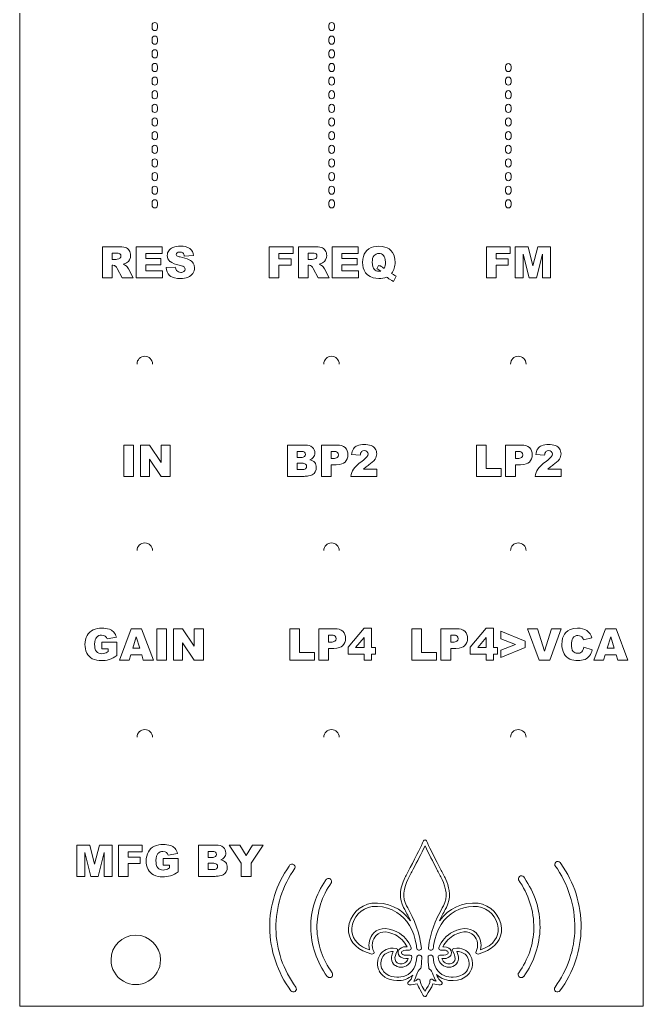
# Model space of a CAD drawing. Header units: inches. Extents: x 85 to 125, y -208 to -80.
# Drawn here: x 84.8 to 125.1, y -208.3 to -144.5 of the extents above; entities that cross this region are included whole.
import ezdxf

# ---------------------------------------------------------------- set-up
doc = ezdxf.new("R2010")
doc.units = ezdxf.units.IN
doc.header["$MEASUREMENT"] = 0

msp = doc.modelspace()

# ---------------------------------------------------------------- linework, layer by layer
at = {"color": 7, "linetype": 'Continuous', "lineweight": 15}
for p, q in [((84.806, -79.826), (84.806, -208.329)), ((125.107, -208.329), (125.107, -79.826)), ((93.356, -144.873), (93.356, -145.049)), ((93.709, -145.049), (93.709, -144.873)), ((104.792, -144.873), (104.792, -145.049)), ((105.145, -145.049), (105.145, -144.873)), ((93.356, -145.755), (93.356, -145.932)), ((93.709, -145.932), (93.709, -145.755)), ((104.792, -145.755), (104.792, -145.932)), ((105.145, -145.932), (105.145, -145.755)), ((93.356, -146.637), (93.356, -146.814)), ((93.709, -146.814), (93.709, -146.637)), ((104.792, -146.637), (104.792, -146.814)), ((105.145, -146.814), (105.145, -146.637)), ((93.356, -147.52), (93.356, -147.696)), ((93.709, -147.696), (93.709, -147.52)), ((104.792, -147.52), (104.792, -147.696)), ((105.145, -147.696), (105.145, -147.52)), ((116.208, -147.535), (116.208, -147.696)), ((116.561, -147.696), (116.561, -147.535)), ((93.356, -148.402), (93.356, -148.578)), ((93.709, -148.578), (93.709, -148.402)), ((104.792, -148.402), (104.792, -148.578)), ((105.145, -148.578), (105.145, -148.402)), ((116.208, -148.402), (116.208, -148.578)), ((116.561, -148.578), (116.561, -148.402)), ((93.356, -149.284), (93.356, -149.461)), ((93.709, -149.461), (93.709, -149.284)), ((104.792, -149.284), (104.792, -149.461)), ((105.145, -149.461), (105.145, -149.284)), ((116.208, -149.284), (116.208, -149.461)), ((116.561, -149.461), (116.561, -149.284)), ((93.356, -150.166), (93.356, -150.343)), ((93.709, -150.343), (93.709, -150.166)), ((104.792, -150.166), (104.792, -150.343)), ((105.145, -150.343), (105.145, -150.166)), ((116.208, -150.166), (116.208, -150.343)), ((116.561, -150.343), (116.561, -150.166)), ((93.356, -151.048), (93.356, -151.225)), ((93.709, -151.225), (93.709, -151.048)), ((104.792, -151.048), (104.792, -151.225)), ((105.145, -151.225), (105.145, -151.048)), ((116.208, -151.048), (116.208, -151.225)), ((116.561, -151.225), (116.561, -151.048)), ((93.356, -151.931), (93.356, -152.107)), ((93.709, -152.107), (93.709, -151.931)), ((104.792, -151.931), (104.792, -152.107)), ((105.145, -152.107), (105.145, -151.931)), ((116.208, -151.931), (116.208, -152.107)), ((116.561, -152.107), (116.561, -151.931)), ((93.356, -152.813), (93.356, -152.989)), ((93.709, -152.989), (93.709, -152.813)), ((104.792, -152.813), (104.792, -152.989)), ((105.145, -152.989), (105.145, -152.813)), ((116.208, -152.813), (116.208, -152.989)), ((116.561, -152.989), (116.561, -152.813)), ((93.356, -153.695), (93.356, -153.871)), ((93.709, -153.871), (93.709, -153.695)), ((104.792, -153.695), (104.792, -153.871)), ((105.145, -153.871), (105.145, -153.695)), ((116.208, -153.695), (116.208, -153.871)), ((116.561, -153.871), (116.561, -153.695)), ((93.356, -154.577), (93.356, -154.754)), ((93.709, -154.754), (93.709, -154.577)), ((104.792, -154.577), (104.792, -154.754)), ((105.145, -154.754), (105.145, -154.577)), ((116.208, -154.577), (116.208, -154.754)), ((116.561, -154.754), (116.561, -154.577)), ((93.356, -155.46), (93.356, -155.636)), ((93.709, -155.636), (93.709, -155.46)), ((104.792, -155.46), (104.792, -155.636)), ((105.145, -155.636), (105.145, -155.46)), ((116.208, -155.46), (116.208, -155.636)), ((116.561, -155.636), (116.561, -155.46)), ((93.356, -156.342), (93.356, -156.518)), ((93.709, -156.518), (93.709, -156.342)), ((104.792, -156.342), (104.792, -156.518)), ((105.145, -156.518), (105.145, -156.342)), ((116.208, -156.342), (116.208, -156.518)), ((116.561, -156.518), (116.561, -156.342)), ((91.19, -159.203), (90.149, -159.203)), ((90.149, -159.203), (90.149, -161.223)), ((94.008, -159.203), (92.335, -159.203)), ((92.335, -159.203), (92.335, -161.223)), ((94.008, -159.634), (94.008, -159.203)), ((102.478, -159.203), (100.934, -159.203)), ((100.934, -159.203), (100.934, -161.223)), ((102.478, -159.637), (102.478, -159.203)), ((103.863, -159.203), (102.822, -159.203)), ((102.822, -159.203), (102.822, -161.223)), ((106.681, -159.203), (105.008, -159.203)), ((105.008, -159.203), (105.008, -161.223)), ((106.681, -159.634), (106.681, -159.203)), ((116.508, -159.203), (114.965, -159.203)), ((114.965, -159.203), (114.965, -161.223)), ((116.508, -159.637), (116.508, -159.203)), ((117.659, -159.203), (116.838, -159.203)), ((116.838, -159.203), (116.838, -161.223)), ((117.975, -160.432), (117.659, -159.203)), ((118.29, -159.203), (117.975, -160.432)), ((119.11, -159.203), (118.29, -159.203)), ((119.11, -161.223), (119.11, -159.203)), ((90.776, -159.611), (90.776, -160.021)), ((91.051, -159.611), (90.776, -159.611)), ((90.776, -160.021), (91.04, -160.021)), ((92.961, -159.955), (92.961, -159.634)), ((92.961, -159.634), (94.008, -159.634)), ((93.932, -159.955), (92.961, -159.955)), ((93.932, -160.367), (93.932, -159.955)), ((95.444, -159.805), (96.032, -159.77)), ((101.561, -159.99), (101.561, -159.637)), ((101.561, -159.637), (102.478, -159.637)), ((102.344, -159.99), (101.561, -159.99)), ((102.344, -160.397), (102.344, -159.99)), ((103.449, -159.611), (103.449, -160.021)), ((103.724, -159.611), (103.449, -159.611)), ((103.449, -160.021), (103.713, -160.021)), ((105.634, -159.955), (105.634, -159.634)), ((105.634, -159.634), (106.681, -159.634)), ((106.605, -159.955), (105.634, -159.955)), ((106.605, -160.367), (106.605, -159.955)), ((115.592, -159.99), (115.592, -159.637)), ((115.592, -159.637), (116.508, -159.637)), ((116.375, -159.99), (115.592, -159.99)), ((116.375, -160.397), (116.375, -159.99)), ((117.349, -161.223), (117.349, -159.682)), ((117.349, -159.682), (117.742, -161.223)), ((118.205, -161.223), (118.599, -159.682)), ((118.599, -159.682), (118.599, -161.223)), ((90.776, -161.223), (90.776, -160.403)), ((90.776, -160.403), (90.831, -160.403)), ((91.097, -160.606), (91.431, -161.223)), ((92.136, -161.223), (91.834, -160.638)), ((92.961, -160.765), (92.961, -160.367)), ((92.961, -160.367), (93.932, -160.367)), ((94.038, -160.765), (92.961, -160.765)), ((94.038, -161.223), (94.038, -160.765)), ((94.859, -160.517), (94.266, -160.555)), ((101.561, -161.223), (101.561, -160.397)), ((101.561, -160.397), (102.344, -160.397)), ((103.449, -161.223), (103.449, -160.403)), ((103.449, -160.403), (103.504, -160.403)), ((103.77, -160.606), (104.104, -161.223)), ((104.809, -161.223), (104.507, -160.638)), ((105.634, -160.765), (105.634, -160.367)), ((105.634, -160.367), (106.605, -160.367)), ((106.711, -160.765), (105.634, -160.765)), ((106.711, -161.223), (106.711, -160.765)), ((107.888, -160.634), (107.986, -160.41)), ((115.592, -161.223), (115.592, -160.397)), ((115.592, -160.397), (116.375, -160.397)), ((90.149, -161.223), (90.776, -161.223)), ((91.431, -161.223), (92.136, -161.223)), ((92.335, -161.223), (94.038, -161.223)), ((100.934, -161.223), (101.561, -161.223)), ((102.822, -161.223), (103.449, -161.223)), ((104.104, -161.223), (104.809, -161.223)), ((105.008, -161.223), (106.711, -161.223)), ((108.966, -161.45), (109.139, -161.1)), ((114.965, -161.223), (115.592, -161.223)), ((116.838, -161.223), (117.349, -161.223)), ((117.742, -161.223), (118.205, -161.223)), ((118.599, -161.223), (119.11, -161.223)), ((92.153, -172.034), (91.528, -172.034)), ((91.528, -172.034), (91.528, -174.054)), ((92.153, -174.054), (92.153, -172.034)), ((93.188, -172.034), (92.605, -172.034)), ((92.605, -172.034), (92.605, -174.054)), ((93.949, -173.152), (93.188, -172.034)), ((94.537, -172.034), (93.949, -172.034)), ((93.949, -172.034), (93.949, -173.152)), ((94.537, -174.054), (94.537, -172.034)), ((103.277, -172.034), (102.108, -172.034)), ((102.108, -172.034), (102.108, -174.054)), ((105.337, -172.034), (104.3, -172.034)), ((104.3, -172.034), (104.3, -174.054)), ((114.958, -172.034), (114.334, -172.034)), ((114.334, -172.034), (114.334, -174.054)), ((114.958, -173.557), (114.958, -172.034)), ((117.251, -172.034), (116.213, -172.034)), ((116.213, -172.034), (116.213, -174.054)), ((103.014, -172.444), (102.738, -172.444)), ((102.738, -172.444), (102.738, -172.827)), ((102.738, -172.827), (103.01, -172.827)), ((104.927, -172.445), (104.927, -172.896)), ((105.104, -172.445), (104.927, -172.445)), ((104.927, -172.896), (105.08, -172.896)), ((106.25, -172.645), (106.812, -172.69)), ((116.84, -172.445), (116.84, -172.896)), ((117.018, -172.445), (116.84, -172.445)), ((116.84, -172.896), (116.993, -172.896)), ((118.163, -172.645), (118.726, -172.69)), ((93.192, -174.054), (93.192, -172.945)), ((93.192, -172.945), (93.949, -174.054)), ((102.738, -173.211), (102.738, -173.62)), ((103.055, -173.211), (102.738, -173.211)), ((104.927, -174.054), (104.927, -173.305)), ((104.927, -173.305), (105.268, -173.305)), ((115.932, -173.557), (114.958, -173.557)), ((115.932, -174.054), (115.932, -173.557)), ((116.84, -174.054), (116.84, -173.305)), ((116.84, -173.305), (117.182, -173.305)), ((91.528, -174.054), (92.153, -174.054)), ((92.605, -174.054), (93.192, -174.054)), ((93.949, -174.054), (94.537, -174.054)), ((102.108, -174.054), (103.186, -174.054)), ((102.738, -173.62), (103.057, -173.62)), ((104.3, -174.054), (104.927, -174.054)), ((106.208, -174.054), (107.892, -174.054)), ((107.892, -173.597), (107.016, -173.597)), ((107.892, -174.054), (107.892, -173.597)), ((114.334, -174.054), (115.932, -174.054)), ((116.213, -174.054), (116.84, -174.054)), ((118.122, -174.054), (119.806, -174.054)), ((119.806, -173.597), (118.93, -173.597)), ((119.806, -174.054), (119.806, -173.597)), ((92.005, -183.915), (91.245, -185.935)), ((92.685, -183.915), (92.005, -183.915)), ((93.445, -185.935), (92.685, -183.915)), ((94.293, -183.915), (93.668, -183.915)), ((93.668, -183.915), (93.668, -185.935)), ((94.293, -185.935), (94.293, -183.915)), ((95.328, -183.915), (94.745, -183.915)), ((94.745, -183.915), (94.745, -185.935)), ((96.089, -185.032), (95.328, -183.915)), ((96.677, -183.915), (96.089, -183.915)), ((96.089, -183.915), (96.089, -185.032)), ((96.677, -185.935), (96.677, -183.915)), ((102.888, -183.915), (102.264, -183.915)), ((102.264, -183.915), (102.264, -185.935)), ((102.888, -185.437), (102.888, -183.915)), ((105.181, -183.915), (104.143, -183.915)), ((104.143, -183.915), (104.143, -185.935)), ((104.77, -184.325), (104.77, -184.776)), ((104.948, -184.325), (104.77, -184.325)), ((107.058, -183.88), (106.035, -185.096)), ((107.547, -183.88), (107.058, -183.88)), ((107.547, -185.122), (107.547, -183.88)), ((110.777, -183.915), (110.153, -183.915)), ((110.153, -183.915), (110.153, -185.935)), ((110.777, -185.437), (110.777, -183.915)), ((113.07, -183.915), (112.033, -183.915)), ((112.033, -183.915), (112.033, -185.935)), ((112.66, -184.325), (112.66, -184.776)), ((112.838, -184.325), (112.66, -184.325)), ((114.947, -183.88), (113.925, -185.096)), ((115.437, -183.88), (114.947, -183.88)), ((115.437, -185.122), (115.437, -183.88)), ((117.465, -184.72), (115.898, -184.069)), ((115.898, -184.069), (115.898, -184.559)), ((118.273, -183.915), (117.621, -183.915)), ((117.621, -183.915), (118.384, -185.935)), ((118.728, -185.369), (118.273, -183.915)), ((119.177, -183.915), (118.728, -185.369)), ((119.06, -185.935), (119.81, -183.915)), ((119.81, -183.915), (119.177, -183.915)), ((122.67, -183.915), (121.911, -185.935)), ((123.351, -183.915), (122.67, -183.915)), ((124.11, -185.935), (123.351, -183.915)), ((91.077, -184.783), (90.113, -184.783)), ((90.113, -184.783), (90.113, -185.203)), ((90.447, -184.56), (91.05, -184.452)), ((91.077, -185.644), (91.077, -184.783)), ((92.337, -184.438), (92.117, -185.165)), ((92.56, -185.165), (92.337, -184.438)), ((95.333, -185.935), (95.333, -184.826)), ((95.333, -184.826), (96.089, -185.935)), ((104.77, -184.776), (104.923, -184.776)), ((107.058, -184.486), (106.518, -185.122)), ((107.058, -185.122), (107.058, -184.486)), ((112.66, -184.776), (112.813, -184.776)), ((114.947, -184.486), (114.407, -185.122)), ((114.947, -185.122), (114.947, -184.486)), ((115.898, -184.559), (116.85, -184.925)), ((116.85, -184.925), (115.898, -185.293)), ((117.465, -185.129), (117.465, -184.72)), ((121.239, -184.631), (121.791, -184.509)), ((123.003, -184.438), (122.782, -185.165)), ((123.226, -185.165), (123.003, -184.438)), ((90.113, -185.203), (90.53, -185.203)), ((90.53, -185.203), (90.53, -185.393)), ((91.883, -185.935), (91.981, -185.601)), ((91.981, -185.601), (92.69, -185.601)), ((92.117, -185.165), (92.56, -185.165)), ((92.69, -185.601), (92.791, -185.935)), ((103.862, -185.437), (102.888, -185.437)), ((103.862, -185.935), (103.862, -185.437)), ((104.77, -185.935), (104.77, -185.185)), ((104.77, -185.185), (105.112, -185.185)), ((106.035, -185.096), (106.035, -185.557)), ((106.035, -185.557), (107.058, -185.557)), ((106.518, -185.122), (107.058, -185.122)), ((107.058, -185.557), (107.058, -185.935)), ((107.8, -185.122), (107.547, -185.122)), ((107.547, -185.935), (107.547, -185.557)), ((107.547, -185.557), (107.8, -185.557)), ((107.8, -185.557), (107.8, -185.122)), ((111.752, -185.437), (110.777, -185.437)), ((111.752, -185.935), (111.752, -185.437)), ((112.66, -185.935), (112.66, -185.185)), ((112.66, -185.185), (113.002, -185.185)), ((113.925, -185.096), (113.925, -185.557)), ((113.925, -185.557), (114.947, -185.557)), ((114.407, -185.122), (114.947, -185.122)), ((114.947, -185.557), (114.947, -185.935)), ((115.69, -185.122), (115.437, -185.122)), ((115.437, -185.935), (115.437, -185.557)), ((115.437, -185.557), (115.69, -185.557)), ((115.69, -185.557), (115.69, -185.122)), ((115.898, -185.779), (117.465, -185.129)), ((115.898, -185.293), (115.898, -185.779)), ((121.81, -185.273), (121.263, -185.108)), ((122.548, -185.935), (122.646, -185.601)), ((122.646, -185.601), (123.355, -185.601)), ((122.782, -185.165), (123.226, -185.165)), ((123.355, -185.601), (123.456, -185.935)), ((91.245, -185.935), (91.883, -185.935)), ((92.791, -185.935), (93.445, -185.935)), ((93.668, -185.935), (94.293, -185.935)), ((94.745, -185.935), (95.333, -185.935)), ((96.089, -185.935), (96.677, -185.935)), ((102.264, -185.935), (103.862, -185.935)), ((104.143, -185.935), (104.77, -185.935)), ((107.058, -185.935), (107.547, -185.935)), ((110.153, -185.935), (111.752, -185.935)), ((112.033, -185.935), (112.66, -185.935)), ((114.947, -185.935), (115.437, -185.935)), ((118.384, -185.935), (119.06, -185.935)), ((121.911, -185.935), (122.548, -185.935)), ((123.456, -185.935), (124.11, -185.935)), ((89.326, -197.906), (88.505, -197.906)), ((88.505, -197.906), (88.505, -199.926)), ((89.016, -199.926), (89.016, -198.386)), ((89.016, -198.386), (89.41, -199.926)), ((89.643, -199.135), (89.326, -197.906)), ((89.957, -197.906), (89.643, -199.135)), ((89.872, -199.926), (90.266, -198.386)), ((90.778, -197.906), (89.957, -197.906)), ((90.266, -198.386), (90.266, -199.926)), ((90.778, -199.926), (90.778, -197.906)), ((92.722, -197.906), (91.179, -197.906)), ((91.179, -197.906), (91.179, -199.926)), ((91.806, -198.693), (91.806, -198.34)), ((91.806, -198.34), (92.722, -198.34)), ((92.722, -198.34), (92.722, -197.906)), ((94.409, -198.551), (95.011, -198.444)), ((97.52, -197.906), (96.352, -197.906)), ((96.352, -197.906), (96.352, -199.926)), ((96.982, -198.316), (96.982, -198.699)), ((97.257, -198.316), (96.982, -198.316)), ((99.035, -197.906), (98.342, -197.906)), ((98.342, -197.906), (99.128, -199.08)), ((99.442, -198.588), (99.035, -197.906)), ((99.85, -197.906), (99.442, -198.588)), ((99.754, -199.08), (100.54, -197.906)), ((100.54, -197.906), (99.85, -197.906)), ((92.588, -198.693), (91.806, -198.693)), ((92.588, -199.101), (92.588, -198.693)), ((95.038, -198.774), (94.074, -198.774)), ((94.074, -198.774), (94.074, -199.195)), ((95.038, -199.636), (95.038, -198.774)), ((96.982, -198.699), (97.253, -198.699)), ((96.982, -199.083), (96.982, -199.492)), ((97.298, -199.083), (96.982, -199.083)), ((99.128, -199.08), (99.128, -199.926)), ((99.754, -199.926), (99.754, -199.08)), ((91.806, -199.926), (91.806, -199.101)), ((91.806, -199.101), (92.588, -199.101)), ((94.074, -199.195), (94.491, -199.195)), ((94.491, -199.195), (94.491, -199.385)), ((96.982, -199.492), (97.3, -199.492)), ((88.505, -199.926), (89.016, -199.926)), ((89.41, -199.926), (89.872, -199.926)), ((90.266, -199.926), (90.778, -199.926)), ((91.179, -199.926), (91.806, -199.926)), ((96.352, -199.926), (97.429, -199.926)), ((99.128, -199.926), (99.754, -199.926)), ((109.618, -201.944), (109.691, -202.078)), ((109.812, -201.84), (109.885, -201.973)), ((112.114, -201.971), (112.185, -201.84)), ((112.307, -202.076), (112.379, -201.944)), ((109.837, -204.476), (109.755, -204.476)), ((109.999, -204.696), (109.755, -204.696)), ((110.655, -204.696), (110.577, -204.696)), ((111.422, -204.696), (111.333, -204.696)), ((112.224, -204.696), (112.001, -204.696)), ((112.224, -204.476), (112.163, -204.476)), ((109.755, -205.029), (110.047, -205.029)), ((109.755, -205.249), (109.904, -205.249)), ((110.585, -205.029), (110.677, -205.029)), ((111.308, -205.029), (111.415, -205.029)), ((111.952, -205.029), (112.224, -205.029)), ((112.096, -205.249), (112.224, -205.249)), ((110.988, -207.704), (110.989, -207.704)), ((84.806, -208.329), (125.107, -208.329))]:
    msp.add_line(p, q, dxfattribs=at)
at = {"color": 7, "linetype": 'Continuous', "lineweight": 15, "flags": 128}
for points in [[(95.79, -159.312), (95.662, -159.243), (95.505, -159.196), (95.361, -159.175), (95.2, -159.168)], [(107.244, -159.445), (107.151, -159.555), (107.077, -159.682), (107.022, -159.824), (106.982, -160.011), (106.969, -160.22)], [(108.012, -159.168), (107.836, -159.178), (107.674, -159.207), (107.528, -159.255), (107.375, -159.336), (107.244, -159.445)], [(108.789, -159.438), (108.678, -159.347), (108.552, -159.274), (108.41, -159.22), (108.222, -159.181), (108.012, -159.168)], [(109.062, -160.211), (109.053, -160.032), (109.024, -159.868), (108.976, -159.721), (108.896, -159.569), (108.789, -159.438)], [(91.04, -160.021), (91.112, -160.013), (91.205, -159.994)], [(91.205, -159.994), (91.267, -159.968), (91.306, -159.93)], [(91.306, -159.93), (91.338, -159.868), (91.346, -159.813)], [(91.704, -160.251), (91.827, -160.152), (91.901, -160.054)], [(91.901, -160.054), (91.959, -159.903), (91.973, -159.764)], [(94.518, -160.149), (94.634, -160.23), (94.788, -160.302), (94.934, -160.351), (95.103, -160.395)], [(95.138, -159.544), (95.268, -159.564), (95.345, -159.606)], [(103.713, -160.021), (103.785, -160.013), (103.878, -159.994)], [(103.878, -159.994), (103.94, -159.968), (103.979, -159.93)], [(103.979, -159.93), (104.011, -159.868), (104.018, -159.813)], [(104.377, -160.251), (104.5, -160.152), (104.574, -160.054)], [(104.574, -160.054), (104.632, -159.903), (104.645, -159.764)], [(107.709, -159.775), (107.653, -159.861), (107.615, -159.971), (107.599, -160.075), (107.593, -160.192)], [(108.438, -160.209), (108.429, -160.051), (108.402, -159.921), (108.369, -159.838), (108.324, -159.772)], [(90.831, -160.403), (90.922, -160.418), (90.984, -160.45)], [(91.484, -160.331), (91.622, -160.291), (91.704, -160.251)], [(91.647, -160.406), (91.571, -160.364), (91.484, -160.331)], [(91.747, -160.512), (91.683, -160.439), (91.647, -160.406)], [(91.834, -160.638), (91.796, -160.576), (91.747, -160.512)], [(94.938, -160.738), (94.884, -160.631), (94.859, -160.517)], [(95.492, -160.652), (95.469, -160.739), (95.42, -160.798)], [(95.423, -160.512), (95.479, -160.586), (95.492, -160.652)], [(96.098, -160.566), (96.073, -160.39), (96.018, -160.267)], [(103.504, -160.403), (103.595, -160.418), (103.657, -160.45)], [(104.157, -160.331), (104.295, -160.291), (104.377, -160.251)], [(104.32, -160.406), (104.244, -160.364), (104.157, -160.331)], [(104.42, -160.512), (104.356, -160.439), (104.32, -160.406)], [(104.507, -160.638), (104.469, -160.576), (104.42, -160.512)], [(106.969, -160.22), (106.98, -160.404), (107.013, -160.571), (107.067, -160.723), (107.16, -160.882), (107.283, -161.018)], [(107.593, -160.192), (107.602, -160.362), (107.629, -160.501), (107.662, -160.588), (107.706, -160.657)], [(107.986, -160.41), (108.067, -160.429), (108.115, -160.447)], [(108.016, -160.79), (108.085, -160.786), (108.136, -160.778)], [(108.295, -160.563), (108.332, -160.588), (108.363, -160.608)], [(94.49, -161.059), (94.575, -161.126), (94.683, -161.179), (94.812, -161.219), (94.993, -161.248), (95.204, -161.257)], [(107.283, -161.018), (107.447, -161.133), (107.642, -161.211), (107.816, -161.246), (108.009, -161.257)], [(108.707, -161.299), (108.851, -161.39), (108.966, -161.45)], [(109.139, -161.1), (109.049, -161.059), (108.995, -161.03)], [(105.845, -172.196), (105.737, -172.118), (105.603, -172.066), (105.478, -172.042), (105.337, -172.034)], [(117.759, -172.196), (117.651, -172.118), (117.517, -172.066), (117.392, -172.042), (117.251, -172.034)], [(103.553, -172.98), (103.692, -172.913), (103.77, -172.845)], [(105.406, -172.672), (105.386, -172.575), (105.343, -172.511)], [(106.903, -172.452), (106.992, -172.397), (107.079, -172.384)], [(107.079, -172.384), (107.184, -172.405), (107.251, -172.45)], [(107.319, -172.608), (107.297, -172.706), (107.25, -172.788)], [(107.251, -172.45), (107.306, -172.531), (107.319, -172.608)], [(117.32, -172.672), (117.3, -172.575), (117.257, -172.511)], [(118.817, -172.452), (118.906, -172.397), (118.993, -172.384)], [(118.993, -172.384), (119.098, -172.405), (119.164, -172.45)], [(119.164, -172.45), (119.219, -172.531), (119.233, -172.608)], [(119.233, -172.608), (119.211, -172.706), (119.164, -172.788)], [(103.284, -173.563), (103.337, -173.487), (103.35, -173.41)], [(103.903, -173.762), (103.962, -173.612), (103.976, -173.48)], [(105.268, -173.305), (105.465, -173.291), (105.631, -173.251), (105.74, -173.2), (105.83, -173.133)], [(106.934, -173.066), (106.728, -173.228), (106.563, -173.377), (106.461, -173.485), (106.384, -173.585)], [(107.016, -173.597), (107.096, -173.521), (107.15, -173.474)], [(117.182, -173.305), (117.378, -173.291), (117.544, -173.251), (117.653, -173.2), (117.744, -173.133)], [(118.848, -173.066), (118.642, -173.228), (118.477, -173.377), (118.375, -173.485), (118.298, -173.585)], [(118.93, -173.597), (119.01, -173.521), (119.064, -173.474)], [(103.466, -174.027), (103.618, -173.996), (103.703, -173.961)], [(103.703, -173.961), (103.828, -173.863), (103.903, -173.762)], [(90.095, -184.324), (90.234, -184.343), (90.321, -184.385)], [(90.321, -184.385), (90.405, -184.469), (90.447, -184.56)], [(90.885, -184.129), (90.744, -184.007), (90.609, -183.941)], [(105.689, -184.076), (105.581, -183.998), (105.446, -183.946), (105.322, -183.923), (105.181, -183.915)], [(105.25, -184.553), (105.23, -184.455), (105.186, -184.392)], [(113.578, -184.076), (113.47, -183.998), (113.336, -183.946), (113.211, -183.923), (113.07, -183.915)], [(113.139, -184.553), (113.12, -184.455), (113.076, -184.392)], [(120.112, -184.15), (120.021, -184.258), (119.95, -184.383), (119.897, -184.524), (119.858, -184.711), (119.845, -184.92)], [(120.866, -183.88), (120.61, -183.901), (120.389, -183.965), (120.24, -184.044), (120.112, -184.15)], [(120.881, -184.347), (120.981, -184.359), (121.051, -184.386)], [(121.051, -184.386), (121.128, -184.44), (121.179, -184.496)], [(89.645, -184.918), (89.655, -184.758), (89.684, -184.624), (89.72, -184.537), (89.767, -184.467)], [(89.769, -185.386), (89.709, -185.293), (89.669, -185.17), (89.651, -185.053), (89.645, -184.918)], [(105.112, -185.185), (105.308, -185.172), (105.474, -185.131), (105.583, -185.08), (105.673, -185.013)], [(113.002, -185.185), (113.198, -185.172), (113.364, -185.131), (113.473, -185.08), (113.563, -185.013)], [(120.572, -185.376), (120.523, -185.29), (120.49, -185.17), (120.475, -185.053), (120.471, -184.916)], [(121.179, -184.496), (121.214, -184.56), (121.239, -184.631)], [(90.312, -185.497), (90.203, -185.521), (90.113, -185.527)], [(90.53, -185.393), (90.401, -185.462), (90.312, -185.497)], [(110.9, -197.639), (110.844, -197.769), (110.77, -197.927), (110.683, -198.109), (110.584, -198.309), (110.477, -198.52), (110.331, -198.805), (110.185, -199.088), (110.045, -199.356)], [(111.965, -199.377), (111.785, -199.028), (111.596, -198.661), (111.415, -198.302), (111.318, -198.105), (111.231, -197.925), (111.159, -197.768), (111.104, -197.639)], [(94.056, -198.316), (94.195, -198.335), (94.283, -198.376)], [(94.283, -198.376), (94.366, -198.461), (94.409, -198.551)], [(94.846, -198.121), (94.706, -197.999), (94.571, -197.932)], [(93.607, -198.909), (93.616, -198.75), (93.645, -198.616), (93.681, -198.529), (93.729, -198.458)], [(93.73, -199.378), (93.671, -199.285), (93.631, -199.162), (93.613, -199.045), (93.607, -198.909)], [(97.796, -198.852), (97.935, -198.785), (98.014, -198.717)], [(94.274, -199.488), (94.164, -199.513), (94.074, -199.519)], [(94.491, -199.385), (94.363, -199.453), (94.274, -199.488)], [(97.527, -199.435), (97.581, -199.359), (97.593, -199.282)], [(97.946, -199.833), (98.071, -199.735), (98.146, -199.634)], [(98.146, -199.634), (98.205, -199.484), (98.219, -199.352)], [(97.709, -199.899), (97.862, -199.868), (97.946, -199.833)], [(109.699, -200.03), (109.647, -200.14), (109.585, -200.287), (109.521, -200.467), (109.465, -200.674), (109.426, -200.904), (109.414, -201.098), (109.422, -201.301), (109.456, -201.511), (109.52, -201.726), (109.618, -201.944)], [(109.898, -200.125), (109.812, -200.315), (109.733, -200.528), (109.671, -200.758), (109.636, -201.004), (109.634, -201.206), (109.659, -201.414), (109.717, -201.625), (109.812, -201.84)], [(112.185, -201.84), (112.282, -201.622), (112.34, -201.406), (112.364, -201.195), (112.36, -200.99), (112.333, -200.793), (112.271, -200.549), (112.19, -200.325), (112.1, -200.125)], [(112.379, -201.944), (112.482, -201.713), (112.547, -201.486), (112.578, -201.264), (112.582, -201.051), (112.564, -200.848), (112.529, -200.659), (112.473, -200.457), (112.411, -200.282), (112.349, -200.138), (112.298, -200.03)], [(110.446, -204.405), (110.375, -204.034), (110.275, -203.693), (110.147, -203.381), (109.994, -203.1), (109.819, -202.847), (109.625, -202.624), (109.414, -202.43), (109.188, -202.265), (108.887, -202.099), (108.572, -201.978), (108.249, -201.903), (107.921, -201.872), (107.596, -201.886)], [(109.885, -201.973), (110.022, -202.228), (110.169, -202.518), (110.318, -202.843), (110.46, -203.204), (110.561, -203.513), (110.648, -203.844), (110.717, -204.199), (110.765, -204.576)], [(111.224, -204.575), (111.275, -204.192), (111.348, -203.833), (111.439, -203.497), (111.544, -203.184), (111.658, -202.894), (111.814, -202.548), (111.97, -202.241), (112.114, -201.971)], [(114.404, -201.886), (114.109, -201.871), (113.812, -201.894), (113.517, -201.953), (113.228, -202.05), (112.949, -202.184), (112.683, -202.356), (112.435, -202.566), (112.226, -202.791), (112.038, -203.049), (111.874, -203.339), (111.736, -203.662), (111.629, -204.017), (111.554, -204.405)], [(106.059, -203.27), (106.064, -203.533), (106.115, -203.782), (106.209, -204.014), (106.344, -204.228), (106.52, -204.421), (106.73, -204.589), (106.977, -204.735), (107.257, -204.856), (107.571, -204.95)], [(106.278, -203.284), (106.281, -203.495), (106.318, -203.694), (106.386, -203.881), (106.486, -204.054), (106.617, -204.212), (106.775, -204.353), (106.961, -204.478), (107.174, -204.586), (107.414, -204.677)], [(107.692, -203.588), (107.851, -203.458), (108.03, -203.367), (108.228, -203.315), (108.441, -203.303), (108.679, -203.333), (108.929, -203.406), (109.189, -203.522)], [(107.848, -203.743), (107.976, -203.639), (108.122, -203.567), (108.283, -203.528), (108.458, -203.522), (108.655, -203.551), (108.865, -203.616), (109.087, -203.717)], [(112.811, -203.522), (113.059, -203.41), (113.298, -203.337), (113.527, -203.304), (113.742, -203.311), (113.951, -203.36), (114.141, -203.453), (114.308, -203.588)], [(112.913, -203.717), (113.125, -203.62), (113.326, -203.555), (113.516, -203.524), (113.693, -203.525), (113.863, -203.562), (114.017, -203.634), (114.152, -203.743)], [(114.429, -204.95), (114.748, -204.853), (115.033, -204.73), (115.282, -204.58), (115.493, -204.407), (115.666, -204.213), (115.797, -204.002), (115.887, -203.773), (115.936, -203.529), (115.941, -203.269)], [(114.586, -204.677), (114.886, -204.558), (115.143, -204.411), (115.356, -204.238), (115.521, -204.041), (115.618, -203.871), (115.684, -203.687), (115.719, -203.491), (115.721, -203.283)], [(109.138, -204.583), (108.943, -204.57), (108.772, -204.58), (108.621, -204.611), (108.49, -204.659), (108.379, -204.717), (108.259, -204.806), (108.168, -204.898), (108.101, -204.985)], [(109.089, -205.703), (109.034, -205.661), (108.968, -205.596), (108.904, -205.503), (108.856, -205.382), (108.837, -205.265), (108.841, -205.128), (108.876, -204.97), (108.946, -204.79)], [(108.946, -204.79), (108.941, -204.79), (108.937, -204.79)], [(109.208, -205.518), (109.115, -205.428), (109.065, -205.311), (109.059, -205.168), (109.085, -205.04), (109.138, -204.9), (109.218, -204.749)], [(109.755, -204.476), (109.607, -204.493), (109.479, -204.541), (109.375, -204.614), (109.315, -204.687), (109.276, -204.771), (109.263, -204.863)], [(109.755, -204.696), (109.633, -204.714), (109.542, -204.762), (109.51, -204.793), (109.49, -204.828), (109.483, -204.863)], [(110.468, -204.596), (110.456, -204.488), (110.446, -204.405)], [(110.736, -204.66), (110.694, -204.689), (110.655, -204.696)], [(110.765, -204.576), (110.757, -204.626), (110.736, -204.66)], [(111.252, -204.66), (111.227, -204.615), (111.224, -204.575)], [(111.333, -204.696), (111.284, -204.684), (111.252, -204.66)], [(111.554, -204.405), (111.541, -204.512), (111.532, -204.596)], [(112.716, -204.863), (112.694, -204.747), (112.634, -204.646), (112.54, -204.564), (112.396, -204.499), (112.224, -204.476)], [(112.496, -204.863), (112.49, -204.829), (112.471, -204.796), (112.442, -204.766), (112.402, -204.739), (112.322, -204.708), (112.224, -204.696)], [(112.782, -204.749), (112.879, -204.94), (112.932, -205.112), (112.942, -205.263), (112.919, -205.364), (112.868, -205.45), (112.791, -205.518)], [(113.899, -204.985), (113.836, -204.902), (113.75, -204.814), (113.639, -204.728), (113.501, -204.654), (113.371, -204.609), (113.222, -204.579), (113.053, -204.569), (112.862, -204.583)], [(113.053, -204.79), (113.125, -204.973), (113.159, -205.133), (113.162, -205.272), (113.142, -205.389), (113.103, -205.487), (113.038, -205.588), (112.969, -205.659), (112.91, -205.703)], [(113.062, -204.79), (113.057, -204.79), (113.053, -204.79)], [(109.263, -204.863), (109.284, -204.978), (109.345, -205.079), (109.439, -205.161), (109.583, -205.226), (109.755, -205.249)], [(109.483, -204.863), (109.489, -204.896), (109.508, -204.929), (109.537, -204.96), (109.577, -204.987), (109.657, -205.018), (109.755, -205.029)], [(109.904, -205.249), (109.861, -205.344), (109.818, -205.413)], [(110.047, -205.029), (110.099, -205.042), (110.132, -205.069)], [(110.132, -205.069), (110.155, -205.117), (110.156, -205.159)], [(110.677, -205.029), (110.724, -205.04), (110.755, -205.062)], [(110.787, -205.14), (110.771, -205.516), (110.742, -205.813)], [(110.755, -205.062), (110.781, -205.103), (110.787, -205.14)], [(111.198, -205.14), (111.208, -205.093), (111.23, -205.062)], [(111.242, -205.842), (111.207, -205.449), (111.198, -205.14)], [(111.23, -205.062), (111.27, -205.036), (111.308, -205.029)], [(111.844, -205.159), (111.847, -205.106), (111.867, -205.069)], [(111.867, -205.069), (111.911, -205.037), (111.952, -205.029)], [(112.182, -205.414), (112.129, -205.324), (112.096, -205.249)], [(112.224, -205.249), (112.371, -205.232), (112.5, -205.185), (112.604, -205.111), (112.664, -205.038), (112.702, -204.955), (112.716, -204.863)], [(112.224, -205.029), (112.346, -205.011), (112.437, -204.964), (112.469, -204.932), (112.489, -204.898), (112.496, -204.863)], [(108.048, -206.061), (108.136, -206.202), (108.254, -206.328), (108.397, -206.438), (108.563, -206.529), (108.755, -206.602), (108.963, -206.651), (109.182, -206.672)], [(108.243, -205.958), (108.345, -206.108), (108.489, -206.236), (108.669, -206.337), (108.83, -206.396), (109.004, -206.435), (109.189, -206.452)], [(109.189, -206.452), (109.301, -206.451), (109.443, -206.436), (109.605, -206.401), (109.778, -206.338), (109.915, -206.265), (110.047, -206.165), (110.17, -206.037), (110.28, -205.876)], [(110.703, -205.884), (110.619, -205.965), (110.556, -206.05), (110.507, -206.139), (110.462, -206.25), (110.424, -206.364)], [(110.742, -205.813), (110.727, -205.857), (110.703, -205.884)], [(111.292, -205.921), (111.256, -205.882), (111.242, -205.842)], [(111.53, -206.311), (111.483, -206.18), (111.427, -206.064), (111.369, -205.986), (111.292, -205.921)], [(111.72, -205.876), (111.832, -206.039), (111.958, -206.169), (112.093, -206.269), (112.232, -206.343), (112.371, -206.394), (112.543, -206.434), (112.694, -206.451), (112.812, -206.452)], [(112.812, -206.452), (113.045, -206.426), (113.26, -206.366), (113.449, -206.276), (113.576, -206.186), (113.679, -206.082), (113.754, -205.965)], [(112.818, -206.672), (113.095, -206.64), (113.352, -206.566), (113.58, -206.453), (113.732, -206.341), (113.856, -206.212), (113.948, -206.067)], [(110.209, -206.313), (110.159, -206.455), (110.096, -206.58), (110.026, -206.665), (109.931, -206.739)], [(110.424, -206.364), (110.354, -206.558), (110.278, -206.704)], [(110.568, -206.573), (110.587, -206.575), (110.601, -206.579)], [(110.678, -206.683), (110.699, -206.797), (110.755, -206.928), (110.814, -207.04), (110.882, -207.157)], [(111.101, -207.184), (111.194, -207.035), (111.268, -206.895), (111.306, -206.789), (111.32, -206.683)], [(112.07, -206.741), (111.975, -206.667), (111.902, -206.586), (111.845, -206.499), (111.794, -206.39), (111.751, -206.275)], [(110.691, -207.268), (110.806, -207.471), (110.889, -207.638)], [(110.882, -207.157), (110.944, -207.266), (110.994, -207.355)], [(110.994, -207.355), (111.055, -207.257), (111.101, -207.184)], [(111.088, -207.641), (111.196, -207.446), (111.286, -207.302)], [(111.286, -207.302), (111.431, -207.063), (111.511, -206.872)]]:
    msp.add_lwpolyline(points, dxfattribs=at)
at = {"color": 7, "linetype": 'Continuous', "lineweight": 15}
for centre, radius, start, end in [((93.532, -144.873), 0.176, 89.94226, 180.05774), ((93.533, -144.873), 0.176, 359.98421, 90.07305), ((104.968, -144.873), 0.176, 89.85718, 180.03978), ((104.969, -144.873), 0.176, 359.93634, 90.06365), ((93.532, -145.05), 0.176, 179.90408, 270.03865), ((93.533, -145.05), 0.176, 269.94517, 0.05483), ((104.968, -145.05), 0.176, 179.92988, 270.11589), ((104.969, -145.05), 0.176, 269.9599, 0.09737), ((93.532, -145.755), 0.176, 89.95973, 180.09754), ((93.532, -145.932), 0.176, 179.94835, 270.05165), ((93.533, -145.755), 0.176, 359.93992, 90.06008), ((93.533, -145.932), 0.176, 269.92774, 0.01499), ((104.968, -145.755), 0.176, 89.87462, 180.07961), ((104.968, -145.932), 0.176, 179.97417, 270.12886), ((104.969, -145.755), 0.176, 359.89208, 90.05065), ((104.969, -145.932), 0.176, 269.94243, 0.05757), ((93.532, -146.637), 0.176, 89.94835, 180.05165), ((93.533, -146.637), 0.176, 359.99013, 90.06713), ((104.968, -146.637), 0.176, 89.86326, 180.03371), ((104.969, -146.637), 0.176, 359.94226, 90.05774), ((93.532, -146.814), 0.176, 179.89817, 270.04457), ((93.532, -147.519), 0.176, 89.96581, 180.09146), ((93.533, -146.814), 0.176, 269.93909, 0.06091), ((93.533, -147.52), 0.176, 359.94584, 90.05416), ((104.968, -146.814), 0.176, 179.92397, 270.1218), ((104.968, -147.519), 0.176, 89.88069, 180.07354), ((104.969, -146.814), 0.176, 269.95382, 0.10345), ((104.969, -147.519), 0.176, 359.898, 90.04473), ((116.384, -147.535), 0.176, 89.93096, 180.12631), ((116.384, -147.535), 0.177, 359.98252, 89.96021), ((93.532, -147.696), 0.176, 179.94243, 270.05757), ((93.533, -147.696), 0.176, 269.92166, 0.02108), ((104.968, -147.696), 0.176, 179.96826, 270.13478), ((104.969, -147.696), 0.176, 269.93635, 0.06366), ((116.384, -147.696), 0.176, 179.8816, 270.1184), ((116.384, -147.696), 0.176, 269.99554, 0.00446), ((93.533, -148.402), 0.177, 90.03798, 180.0765), ((93.532, -148.579), 0.176, 179.94243, 270.05757), ((93.533, -148.402), 0.177, 359.95481, 89.98797), ((93.533, -148.578), 0.176, 269.92166, 0.02108), ((104.968, -148.402), 0.177, 89.95277, 180.05867), ((104.968, -148.578), 0.176, 179.96826, 270.13478), ((104.968, -148.402), 0.176, 359.90701, 89.97851), ((104.969, -148.579), 0.176, 269.93635, 0.06366), ((116.384, -148.402), 0.176, 89.9788, 180.13568), ((116.384, -148.579), 0.176, 179.8816, 270.1184), ((116.384, -148.402), 0.177, 359.96789, 89.91764), ((116.384, -148.578), 0.176, 269.99554, 0.00446), ((93.532, -149.284), 0.176, 89.94226, 180.05774), ((93.533, -149.284), 0.176, 359.98421, 90.07305), ((104.968, -149.284), 0.176, 89.85718, 180.03978), ((104.969, -149.284), 0.176, 359.93634, 90.06365), ((116.384, -149.284), 0.176, 89.88309, 180.11691), ((116.384, -149.284), 0.176, 359.9972, 90.0028), ((93.532, -149.461), 0.176, 179.94835, 270.05165), ((93.533, -149.461), 0.176, 269.92774, 0.01499), ((104.968, -149.461), 0.176, 179.97417, 270.12886), ((104.969, -149.461), 0.176, 269.94243, 0.05757), ((116.384, -149.461), 0.176, 179.88751, 270.11249), ((116.384, -149.461), 0.176, 270.00163, 359.99837), ((93.532, -150.166), 0.176, 89.94226, 180.05774), ((93.532, -150.343), 0.176, 179.94835, 270.05165), ((93.533, -150.166), 0.176, 359.98421, 90.07305), ((93.533, -150.343), 0.176, 269.92774, 0.01499), ((104.968, -150.166), 0.176, 89.85718, 180.03978), ((104.968, -150.343), 0.176, 179.97417, 270.12886), ((104.969, -150.166), 0.176, 359.93634, 90.06365), ((104.969, -150.343), 0.176, 269.94243, 0.05757), ((116.384, -150.166), 0.176, 89.88309, 180.11691), ((116.384, -150.343), 0.176, 179.88751, 270.11249), ((116.384, -150.166), 0.176, 359.9972, 90.0028), ((116.384, -150.343), 0.176, 270.00163, 359.99837), ((93.532, -151.048), 0.176, 89.94835, 180.05165), ((93.532, -151.225), 0.176, 179.94243, 270.05757), ((93.533, -151.048), 0.176, 359.99013, 90.06713), ((93.533, -151.225), 0.176, 269.92166, 0.02108), ((104.968, -151.048), 0.176, 89.86326, 180.03371), ((104.968, -151.225), 0.176, 179.96826, 270.13478), ((104.969, -151.048), 0.176, 359.94226, 90.05774), ((104.969, -151.225), 0.176, 269.93635, 0.06366), ((116.384, -151.048), 0.176, 89.88917, 180.11083), ((116.384, -151.225), 0.176, 179.8816, 270.1184), ((116.384, -151.048), 0.176, 0.00313, 89.99687), ((116.384, -151.225), 0.176, 269.99554, 0.00446), ((93.532, -151.931), 0.176, 89.94835, 180.05165), ((93.533, -151.931), 0.176, 359.99013, 90.06713), ((104.968, -151.931), 0.176, 89.86326, 180.03371), ((104.969, -151.931), 0.176, 359.94226, 90.05774), ((116.384, -151.93), 0.176, 89.88917, 180.11083), ((116.384, -151.931), 0.176, 0.00313, 89.99687), ((93.532, -152.107), 0.176, 179.94243, 270.05757), ((93.533, -152.107), 0.176, 269.92166, 0.02108), ((104.968, -152.107), 0.176, 179.96826, 270.13478), ((104.969, -152.107), 0.176, 269.93635, 0.06366), ((116.384, -152.108), 0.176, 179.8816, 270.1184), ((116.384, -152.107), 0.176, 269.99554, 0.00446), ((93.532, -152.813), 0.176, 89.94835, 180.05165), ((93.532, -152.99), 0.176, 179.94243, 270.05757), ((93.533, -152.813), 0.176, 359.99013, 90.06713), ((93.533, -152.99), 0.176, 269.92166, 0.02108), ((104.968, -152.813), 0.176, 89.86326, 180.03371), ((104.968, -152.99), 0.176, 179.96826, 270.13478), ((104.969, -152.813), 0.176, 359.94226, 90.05774), ((104.969, -152.99), 0.176, 269.93635, 0.06366), ((116.384, -152.812), 0.176, 89.88917, 180.11083), ((116.384, -152.99), 0.176, 179.8816, 270.1184), ((116.384, -152.813), 0.176, 0.00313, 89.99687), ((116.384, -152.989), 0.176, 269.99554, 0.00446), ((93.532, -153.695), 0.176, 89.94226, 180.05774), ((93.533, -153.695), 0.176, 359.98421, 90.07305), ((104.968, -153.695), 0.176, 89.85718, 180.03978), ((104.969, -153.695), 0.176, 359.93634, 90.06365), ((116.384, -153.695), 0.176, 89.88309, 180.11691), ((116.384, -153.695), 0.176, 359.9972, 90.0028), ((93.533, -153.872), 0.176, 179.9131, 269.97243), ((93.532, -154.577), 0.176, 89.94226, 180.05774), ((93.533, -153.872), 0.177, 270.01731, 0.0399), ((93.533, -154.577), 0.176, 359.98421, 90.07305), ((104.968, -153.872), 0.177, 179.9388, 270.04977), ((104.968, -154.577), 0.176, 89.85718, 180.03978), ((104.968, -153.872), 0.176, 270.03206, 0.08242), ((104.969, -154.577), 0.176, 359.93634, 90.06365), ((116.384, -153.872), 0.176, 179.85224, 270.03328), ((116.384, -154.577), 0.176, 89.88309, 180.11691), ((116.384, -153.871), 0.177, 270.09125, 0.02323), ((116.384, -154.577), 0.176, 359.9972, 90.0028), ((93.532, -154.754), 0.176, 179.94835, 270.05165), ((93.533, -154.754), 0.176, 269.92774, 0.01499), ((104.968, -154.754), 0.176, 179.97417, 270.12886), ((104.969, -154.754), 0.176, 269.94243, 0.05757), ((116.384, -154.754), 0.176, 179.88751, 270.11249), ((116.384, -154.754), 0.176, 270.00163, 359.99837), ((93.532, -155.459), 0.176, 89.94226, 180.05774), ((93.532, -155.636), 0.176, 179.94835, 270.05165), ((93.533, -155.46), 0.176, 359.98421, 90.07305), ((93.533, -155.636), 0.176, 269.92774, 0.01499), ((104.968, -155.459), 0.176, 89.85718, 180.03978), ((104.968, -155.636), 0.176, 179.97417, 270.12886), ((104.969, -155.459), 0.176, 359.93634, 90.06365), ((104.969, -155.636), 0.176, 269.94243, 0.05757), ((116.384, -155.459), 0.176, 89.88309, 180.11691), ((116.384, -155.636), 0.176, 179.88751, 270.11249), ((116.384, -155.46), 0.176, 359.9972, 90.0028), ((116.384, -155.636), 0.176, 270.00163, 359.99837), ((93.532, -156.341), 0.176, 89.94226, 180.05774), ((93.533, -156.342), 0.176, 359.98421, 90.07305), ((104.968, -156.341), 0.176, 89.85718, 180.03978), ((104.969, -156.341), 0.176, 359.93634, 90.06365), ((116.384, -156.341), 0.176, 89.88309, 180.11691), ((116.384, -156.342), 0.176, 359.9972, 90.0028), ((93.532, -156.518), 0.176, 179.94243, 270.05757), ((93.533, -156.518), 0.176, 269.92166, 0.02108), ((104.968, -156.518), 0.176, 179.96826, 270.13478), ((104.969, -156.518), 0.176, 269.93635, 0.06366), ((116.384, -156.519), 0.176, 179.8816, 270.1184), ((116.384, -156.518), 0.176, 269.99554, 0.00446), ((91.24, -160.756), 1.554, 75.36685, 91.83524), ((91.488, -159.703), 0.473, 34.31079, 72.25731), ((91.406, -159.749), 0.567, 358.49441, 33.46009), ((94.876, -159.762), 0.534, 146.20356, 179.6853), ((94.932, -159.811), 0.608, 112.10235, 145.359), ((95.144, -160.418), 1.251, 87.46226, 110.6625), ((95.413, -159.804), 0.62, 3.14421, 52.50773), ((103.913, -160.756), 1.554, 75.36685, 91.83524), ((104.161, -159.703), 0.473, 34.31079, 72.25731), ((104.079, -159.749), 0.567, 358.49441, 33.46009), ((91.094, -159.964), 0.356, 57.7202, 96.93517), ((91.156, -159.803), 0.189, 357.0402, 47.82578), ((94.838, -159.77), 0.497, 178.8041, 229.87007), ((95.06, -159.703), 0.141, 127.56217, 180.15445), ((95.034, -159.698), 0.115, 182.52961, 232.76234), ((95.232, -159.367), 0.501, 237.61973, 263.26376), ((95.118, -159.787), 0.243, 85.24175, 126.20341), ((94.681, -162.535), 2.716, 66.59292, 79.55205), ((95.137, -159.834), 0.308, 5.35237, 47.45898), ((95.508, -160.593), 0.606, 32.64381, 65.37595), ((103.767, -159.964), 0.356, 57.7202, 96.93517), ((103.829, -159.803), 0.189, 357.0402, 47.82578), ((107.999, -160.023), 0.382, 88.29872, 139.48053), ((108.028, -160.04), 0.399, 42.14056, 92.53032), ((90.693, -160.78), 0.441, 23.36307, 48.57099), ((95.048, -160.508), 0.784, 183.38008, 224.63202), ((95.196, -160.53), 0.331, 218.93347, 273.0884), ((95.002, -161.166), 0.777, 57.22983, 82.52659), ((95.236, -160.563), 0.299, 265.80137, 308.05366), ((95.456, -160.568), 0.642, 326.36248, 0.23903), ((103.366, -160.78), 0.441, 23.36307, 48.57099), ((108, -160.401), 0.389, 220.98616, 272.37102), ((107.648, -161.337), 0.742, 48.85786, 71.10541), ((107.389, -161.772), 1.51, 53.17102, 61.29198), ((107.571, -160.254), 0.868, 335.90497, 2.9989), ((107.952, -160.262), 1.112, 323.19107, 2.60347), ((95.237, -160.009), 1.249, 268.47882, 291.28704), ((95.426, -160.548), 0.678, 292.91607, 326.3322), ((108.044, -159.913), 1.345, 268.53651, 291.07933), ((109.866, -159.533), 2.113, 230.68352, 236.71333), ((110.489, -158.623), 2.833, 234.45066, 238.1692), ((92.888, -166.788), 0.5, 360, 180), ((104.958, -166.788), 0.5, 360, 180), ((117.029, -166.788), 0.5, 360, 180), ((103.316, -172.683), 0.649, 50.8474, 93.3952), ((103.41, -172.53), 0.472, 359.12713, 48.03911), ((105.412, -172.615), 0.603, 356.26354, 44.13035), ((107.116, -172.724), 0.87, 148.92674, 174.78048), ((106.842, -172.596), 0.57, 112.95877, 145.74094), ((107.023, -173.174), 1.175, 88.02776, 110.11814), ((107.112, -173.28), 1.281, 71.18897, 92.14337), ((107.322, -172.587), 0.558, 34.00955, 68.63367), ((107.329, -172.583), 0.55, 359.4348, 34.07918), ((117.326, -172.615), 0.603, 356.26354, 44.13035), ((119.03, -172.724), 0.87, 148.92674, 174.78048), ((118.756, -172.596), 0.57, 112.95877, 145.74094), ((118.937, -173.174), 1.175, 88.02776, 110.11814), ((119.026, -173.28), 1.281, 71.18897, 92.14337), ((119.236, -172.587), 0.558, 34.00955, 68.63367), ((119.242, -172.583), 0.55, 359.4348, 34.07918), ((103.042, -172.521), 0.307, 263.97549, 303.82263), ((103.047, -172.734), 0.293, 55.49647, 96.52436), ((103.095, -172.623), 0.176, 357.4272, 47.6497), ((103.09, -172.644), 0.181, 312.93148, 4.12265), ((103.431, -172.547), 0.451, 318.80976, 1.26529), ((105.119, -172.51), 0.388, 264.20963, 303.5696), ((105.147, -172.755), 0.313, 51.23674, 97.7492), ((105.204, -172.677), 0.202, 309.71754, 1.3575), ((105.382, -172.686), 0.633, 315.06837, 2.84554), ((107.248, -172.721), 0.437, 141.99704, 175.95013), ((105.969, -171.654), 1.71, 304.34881, 318.48197), ((107.233, -172.583), 0.645, 326.33844, 359.56623), ((117.033, -172.51), 0.387, 264.17392, 303.60531), ((117.061, -172.755), 0.313, 51.18844, 97.79751), ((117.118, -172.677), 0.202, 309.63854, 1.4365), ((117.296, -172.686), 0.633, 315.06837, 2.84554), ((119.162, -172.721), 0.437, 141.99704, 175.95013), ((117.883, -171.654), 1.71, 304.34881, 318.48197), ((119.147, -172.583), 0.645, 326.33844, 359.56623), ((103.094, -173.558), 0.349, 56.90015, 96.40792), ((103.17, -173.404), 0.18, 358.34424, 50.54367), ((103.459, -173.523), 0.551, 41.2264, 80.16345), ((103.473, -173.464), 0.503, 358.24087, 37.29317), ((109.542, -176.542), 3.89, 123.82125, 127.94302), ((106.595, -172.083), 1.455, 302.50064, 323.87753), ((121.456, -176.542), 3.89, 123.82125, 127.94302), ((118.509, -172.083), 1.455, 302.50064, 323.87753), ((103.091, -173.278), 0.344, 264.18361, 304.05223), ((103.039, -171.129), 2.93, 272.87695, 278.37654), ((107.26, -174.181), 1.059, 145.79287, 173.15037), ((119.174, -174.181), 1.059, 145.79287, 173.15037), ((92.888, -178.858), 0.5, 360, 180), ((104.958, -178.858), 0.5, 360, 180), ((117.029, -178.858), 0.5, 360, 180), ((90.193, -184.899), 1.173, 152.06748, 181.25268), ((89.929, -184.781), 0.885, 114.95877, 150.84449), ((90.051, -185.164), 1.285, 87.43185, 112.64931), ((90.08, -184.737), 0.413, 87.96637, 139.12776), ((90.169, -185.483), 1.604, 74.04756, 92.14882), ((90.229, -184.667), 0.848, 14.66234, 39.34397), ((104.99, -184.636), 0.313, 51.23674, 97.7492), ((105.256, -184.496), 0.603, 356.26354, 44.13035), ((112.88, -184.635), 0.313, 51.18844, 97.79751), ((113.146, -184.496), 0.603, 356.26354, 44.13035), ((120.868, -184.718), 0.371, 88.03393, 147.30791), ((120.918, -184.922), 1.043, 58.30368, 92.85125), ((120.923, -184.754), 0.901, 15.81282, 52.97772), ((90.215, -184.949), 1.196, 178.8218, 206.43095), ((104.962, -184.39), 0.388, 264.20963, 303.5696), ((105.047, -184.558), 0.202, 309.71754, 1.3575), ((105.226, -184.566), 0.633, 315.06837, 2.84554), ((112.852, -184.391), 0.387, 264.17392, 303.60531), ((112.938, -184.558), 0.202, 309.63854, 1.4365), ((113.115, -184.566), 0.633, 315.06837, 2.84554), ((120.979, -184.969), 1.135, 177.54462, 210.0607), ((121.183, -184.861), 0.714, 151.33266, 184.4304), ((89.898, -185.108), 0.841, 206.3664, 241.43019), ((90.089, -185.094), 0.434, 222.41502, 273.11376), ((89.95, -184.091), 1.919, 289.39244, 305.97176), ((120.732, -185.111), 0.85, 210.09566, 243.81129), ((120.841, -185.151), 0.35, 219.98839, 272.98427), ((120.887, -185.161), 0.341, 265.31594, 315.44425), ((120.632, -184.997), 0.64, 321.00616, 350.04486), ((121.037, -185.203), 0.752, 293.9262, 322.8019), ((120.842, -185.068), 0.989, 323.38411, 348.00679), ((90.037, -184.72), 1.25, 244.32189, 272.05014), ((90.11, -184.27), 1.7, 269.07149, 286.31231), ((120.853, -184.647), 1.323, 247.98555, 271.83113), ((120.927, -184.837), 1.132, 268.39885, 291.52644), ((92.888, -190.929), 0.5, 360, 180), ((104.958, -190.929), 0.5, 360, 180), ((117.029, -190.929), 0.5, 360, 180), ((111.002, -197.689), 0.114, 26.2595, 153.7405), ((94.154, -198.891), 1.173, 152.06748, 181.25268), ((93.891, -198.772), 0.885, 114.95877, 150.84449), ((94.012, -199.156), 1.285, 87.43185, 112.64931), ((94.041, -198.729), 0.413, 87.96637, 139.12776), ((94.13, -199.474), 1.604, 74.04756, 92.14882), ((94.19, -198.658), 0.848, 14.66234, 39.34397), ((97.29, -198.606), 0.293, 55.49647, 96.52436), ((97.338, -198.495), 0.176, 357.4272, 47.6497), ((97.559, -198.555), 0.649, 50.8474, 93.3952), ((97.653, -198.402), 0.472, 359.12713, 48.03911), ((97.674, -198.419), 0.451, 318.80976, 1.26529), ((68.878, -177.59), 46.787, 332.13552, 334.20032), ((153.685, -177.427), 47.363, 205.68219, 207.74779), ((94.176, -198.941), 1.196, 178.8218, 206.43095), ((97.285, -198.393), 0.307, 263.97549, 303.82263), ((97.337, -199.43), 0.349, 56.90015, 96.40792), ((97.333, -198.516), 0.181, 312.93148, 4.12265), ((97.702, -199.395), 0.551, 41.2264, 80.16345), ((97.716, -199.336), 0.503, 358.24087, 37.29317), ((119.591, -199.158), 0.199, 17.55049, 197.55049), ((93.859, -199.1), 0.841, 206.3664, 241.43019), ((94.05, -199.085), 0.434, 222.41502, 273.11376), ((93.912, -198.083), 1.919, 289.39244, 305.97176), ((97.335, -199.15), 0.344, 264.18361, 304.05223), ((97.414, -199.276), 0.18, 358.34424, 50.54367), ((107.729, -203.202), 6.769, 144.54113, 180.3579), ((108.024, -203.261), 6.664, 144.54113, 180.3579), ((102.405, -199.335), 0.199, 342.44951, 162.44951), ((139.834, -215.072), 33.68, 152.18463, 153.4732), ((138.634, -214.449), 32.108, 152.1654, 153.50525), ((79.246, -216.503), 36.71, 26.49566, 27.63024), ((77.455, -217.426), 38.945, 26.53087, 27.6101), ((113.726, -203.259), 6.966, 359.6421, 35.45887), ((114.021, -203.2), 7.071, 359.6421, 35.45887), ((93.999, -198.712), 1.25, 244.32189, 272.05014), ((94.071, -198.261), 1.7, 269.07149, 286.31231), ((97.282, -197.001), 2.93, 272.87695, 278.37654), ((108.777, -203.2), 5.162, 144.53008, 180.36896), ((109.072, -203.26), 5.057, 144.53008, 180.36895), ((104.764, -200.265), 0.199, 342.44952, 162.44952), ((117.232, -200.088), 0.199, 17.55048, 197.55048), ((112.678, -203.258), 5.358, 359.63104, 35.46992), ((112.973, -203.198), 5.463, 359.63105, 35.46992), ((107.804, -203.402), 1.75, 97.63786, 175.65701), ((107.8, -203.398), 1.526, 97.69954, 175.68735), ((107.86, -204.336), 2.684, 35.02049, 96.16937), ((99.577, -207.697), 11.57, 25.06244, 29.05361), ((114.141, -204.339), 2.687, 83.86432, 145.00805), ((121.715, -207.315), 10.768, 150.88687, 155.19846), ((114.2, -203.398), 1.525, 4.30525, 82.33692), ((114.197, -203.401), 1.749, 4.32459, 82.39285), ((108.074, -203.13), 7.115, 180.91791, 216.15212), ((108.023, -203.146), 6.666, 181.34608, 216.26571), ((109.119, -203.151), 5.504, 180.85352, 216.14007), ((109.068, -203.168), 5.054, 181.40718, 216.29212), ((108.356, -205.183), 1.858, 19.88295, 63.36031), ((113.65, -205.189), 1.866, 116.73066, 160.02608), ((112.984, -203.168), 5.053, 323.70637, 358.59433), ((112.92, -203.147), 5.517, 323.90302, 359.10339), ((114.029, -203.146), 6.665, 323.73358, 358.65464), ((113.974, -203.129), 7.119, 323.8594, 359.07056), ((92.306, -205.329), 1.6, 0.00344, 179.99656), ((108.522, -204.38), 1.148, 136.3769, 195.02254), ((108.519, -204.377), 0.924, 136.62984, 206.66223), ((108.324, -205.221), 1.686, 26.21142, 63.10837), ((113.678, -205.224), 1.69, 116.91649, 153.73742), ((113.483, -204.376), 0.921, 333.23448, 43.442), ((113.475, -204.38), 1.149, 345.02183, 43.55336), ((107.597, -204.844), 0.11, 322.11653, 28.35619), ((108.896, -205.536), 0.747, 86.84115, 145.05005), ((109.124, -204.692), 0.109, 25.51008, 82.49081), ((109.123, -204.693), 0.11, 329.23177, 25.85478), ((109.999, -204.586), 0.11, 269.8813, 324.13026), ((109.998, -204.586), 0.111, 324.40376, 18.22353), ((110.577, -204.586), 0.11, 185.29917, 270.17139), ((111.423, -204.586), 0.11, 269.85019, 354.67925), ((112.002, -204.586), 0.111, 161.78974, 215.58297), ((112.001, -204.586), 0.11, 215.88996, 270.09848), ((112.876, -204.693), 0.11, 154.11716, 210.7963), ((112.876, -204.692), 0.109, 97.53691, 154.46219), ((113.1, -205.542), 0.754, 35.20386, 92.87989), ((114.402, -204.843), 0.109, 151.51645, 218.03816), ((92.306, -205.329), 1.6, 179.99618, 0.00382), ((107.597, -204.844), 0.11, 256.04975, 322.17312), ((108.974, -205.567), 1.049, 146.27803, 208.07946), ((108.981, -205.568), 0.835, 146.56987, 207.91359), ((109.455, -205.124), 0.464, 237.98524, 321.45373), ((109.202, -204.987), 0.969, 325.3011, 349.81339), ((108.68, -205.058), 1.797, 332.91003, 357.64981), ((110.585, -205.139), 0.109, 89.77015, 176.12572), ((111.415, -205.139), 0.11, 3.97856, 90.11226), ((113.259, -205.074), 1.736, 181.90303, 207.51358), ((112.802, -204.985), 0.974, 190.28843, 214.68572), ((112.545, -205.125), 0.463, 218.49136, 302.12185), ((113.011, -205.568), 0.842, 331.89407, 33.12502), ((113.02, -205.568), 1.054, 331.70236, 33.54578), ((114.403, -204.844), 0.11, 217.66782, 283.79863), ((109.455, -205.125), 0.683, 237.62964, 322.72785), ((112.544, -205.129), 0.68, 217.10233, 302.56715), ((104.834, -206.278), 0.199, 216.61766, 36.61766), ((109.265, -205.261), 1.413, 266.61035, 311.88924), ((109.988, -206.833), 0.11, 121.57613, 195.09959), ((110.254, -206.37), 0.335, 273.97861, 311.94328), ((110.568, -206.684), 0.11, 89.95192, 144.23106), ((110.568, -206.683), 0.11, 359.83473, 72.44383), ((111.429, -206.683), 0.109, 107.53793, 180.18351), ((111.43, -206.683), 0.11, 35.64782, 107.77141), ((111.746, -206.36), 0.345, 228.77133, 264.73413), ((112.868, -205.923), 1.392, 196.17671, 214.10445), ((112.739, -205.252), 1.422, 226.00181, 273.2026), ((112.009, -206.833), 0.11, 344.14989, 56.7492), ((117.217, -206.278), 0.199, 143.38229, 323.38229), ((102.489, -207.208), 0.199, 216.61761, 36.61761), ((109.988, -206.833), 0.11, 194.96593, 268.46617), ((110.056, -205.643), 1.302, 266.87626, 289.53671), ((112.495, -206.112), 2.142, 200.72281, 212.64536), ((111.951, -205.571), 1.373, 251.32135, 272.56181), ((112.009, -206.833), 0.11, 271.67229, 344.1309), ((119.563, -207.208), 0.199, 143.38239, 323.38239), ((110.99, -207.593), 0.11, 204.02274, 268.96648), ((110.989, -207.594), 0.11, 269.88899, 334.40745)]:
    msp.add_arc(centre, radius, start, end, dxfattribs=at)

doc.saveas('drawing.dxf')
